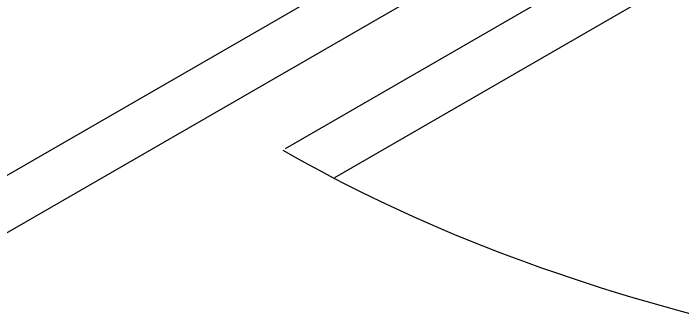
# Model space of a CAD drawing. Header units: millimetres. Extents: x 474.7 to 528.3, y 13.1 to 23.5.
# Drawn here: x 482.5445 to 482.8302, y 14.6051 to 14.7364 of the extents above; entities that cross this region are included whole.
import ezdxf

# ---------------------------------------------------------------- set-up
doc = ezdxf.new("R2010")
doc.units = ezdxf.units.MM
doc.header["$LTSCALE"] = 2.5
doc.layers.add('I-ARQ', color=8, linetype='Continuous')

msp = doc.modelspace()

# ---------------------------------------------------------------- linework, layer by layer
at = {"layer": 'I-ARQ', "extrusion": (0, 0.816497, 0.57735)}
for p, q in [((482.17962, 14.45815, 11.4604), (483.03522, 14.95213, 10.76181)), ((482.20084, 14.4459, 11.47772), (483.05644, 14.93988, 10.77913)), ((483.08472, 14.92355, 10.80222), (482.66046, 14.6786, 11.14863)), ((482.68167, 14.66636, 11.16595), (483.10593, 14.9113, 10.81954))]:
    msp.add_line(p, q, dxfattribs=at)
msp.add_arc((-483.08374, 0.20484, 18.4217), 0.6, 45.00011, 135.13183, dxfattribs=at)

doc.saveas('drawing.dxf')
